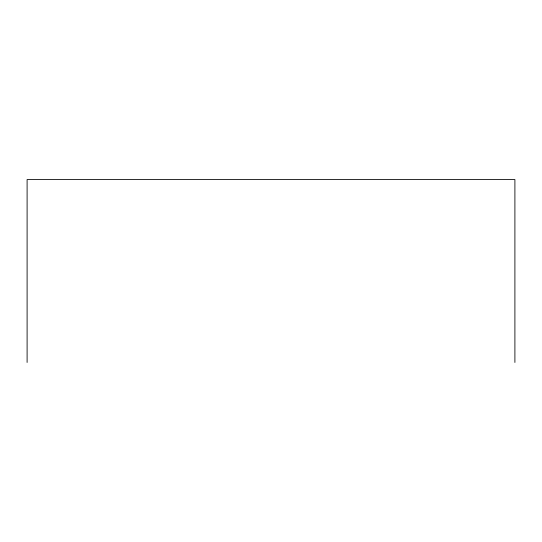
<?xml version="1.0" encoding="UTF-8"?>
<svg xmlns="http://www.w3.org/2000/svg" width="542" height="542" viewBox="0 0 542 542"><rect width="100%" height="100%" fill="white"/><g stroke="black" fill="none" stroke-linecap="round" stroke-linejoin="round"><path stroke-width="0.81" d="M514.9 362.449L514.9 179.551L27.1 179.551L27.1 362.449"/></g></svg>
